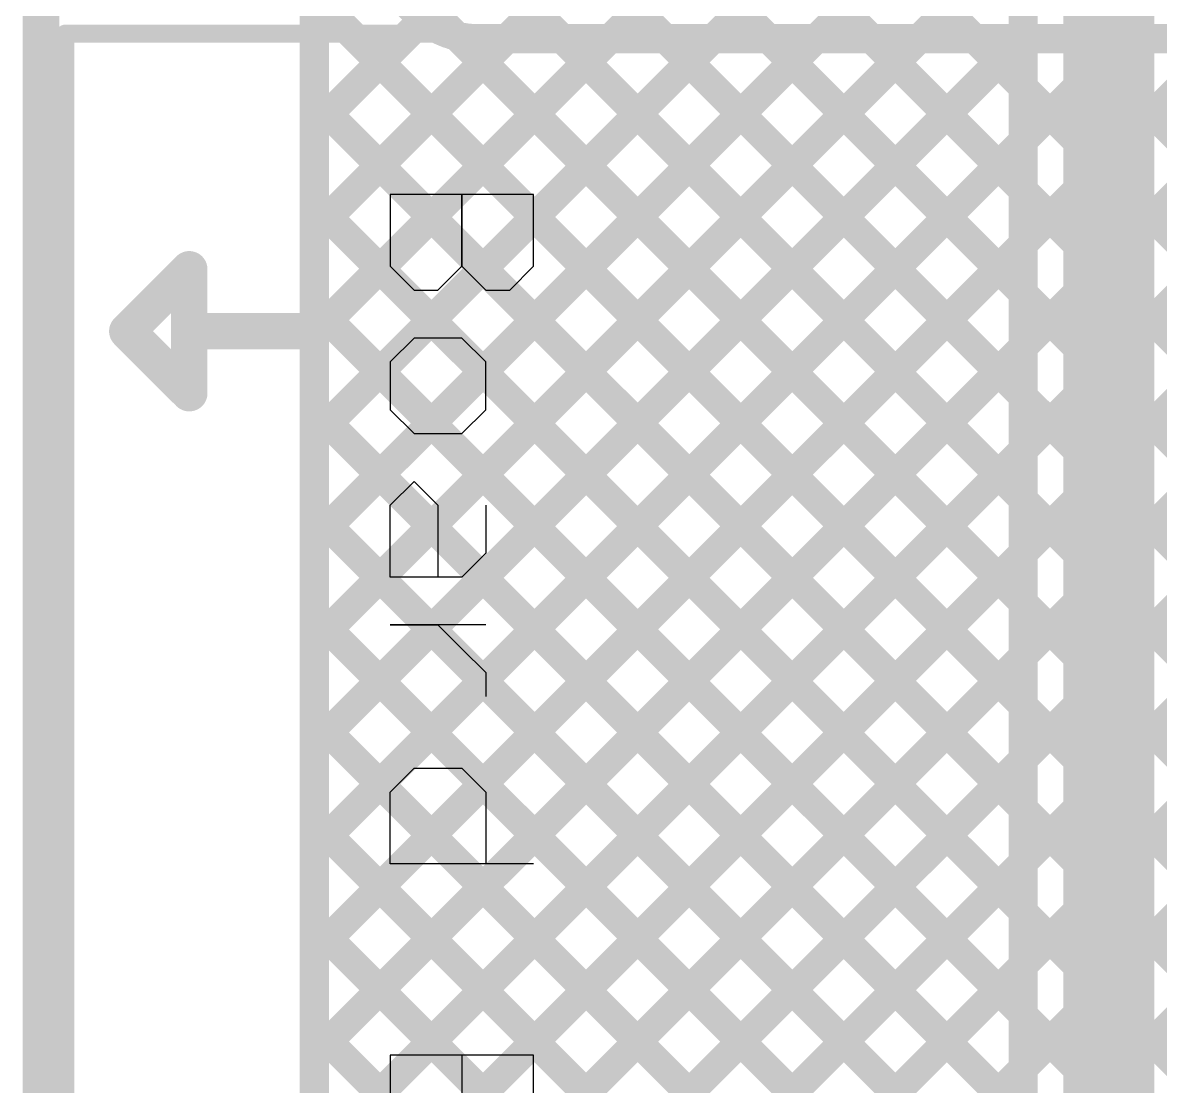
# Model space of a CAD drawing. Header units: millimetres. Extents: x 2.49 to 5.65, y 1.36 to 4.13.
# Drawn here: x 2.49 to 2.8021, y 2.7313 to 3.0232 of the extents above; entities that cross this region are included whole.
import ezdxf

# ---------------------------------------------------------------- set-up
doc = ezdxf.new("R2010")
doc.units = ezdxf.units.MM
doc.header["$MEASUREMENT"] = 0
for name, color, linetype in [('BottomLayer', 5, 'Continuous'), ('Mechanical2', 216, 'Continuous'), ('TopLayer', 1, 'Continuous'), ('TopOverlay', 2, 'Continuous')]:
    doc.layers.add(name, color=color, linetype=linetype)

# ---------------------------------------------------------------- blocks, each defined once
blk = doc.blocks.new('901_141A1011D10100_74')
at = {"layer": 'TopOverlay'}
for p, q in [((-0.153, -0.38152), (-0.153, -0.42088)), ((-0.13332, -0.38152), (-0.153, -0.38152)), ((-0.12676, -0.38808), (-0.13332, -0.38152)), ((0.03067, -0.38152), (0.03067, -0.42088)), ((0.10938, -0.38152), (0.08314, -0.38152)), ((0.08314, -0.38152), (0.08314, -0.42088)), ((-0.12676, -0.39464), (-0.12676, -0.38808)), ((-0.13332, -0.4012), (-0.12676, -0.39464)), ((-0.10708, -0.39464), (-0.11364, -0.4012)), ((-0.09396, -0.39464), (-0.10708, -0.39464)), ((-0.0874, -0.4012), (-0.09396, -0.39464)), ((-0.06773, -0.39464), (-0.05461, -0.39464)), ((-0.05461, -0.39464), (-0.04805, -0.4012)), ((-0.03493, -0.39464), (-0.03493, -0.42088)), ((-0.02837, -0.4012), (-0.02181, -0.39464)), ((-0.02181, -0.39464), (-0.01525, -0.39464)), ((0.00443, -0.4012), (0.01099, -0.39464)), ((0.01099, -0.39464), (0.03067, -0.39464)), ((-0.13332, -0.4012), (-0.153, -0.4012)), ((-0.153, -0.4012), (-0.13332, -0.4012)), ((-0.12676, -0.40776), (-0.13332, -0.4012)), ((-0.11364, -0.4012), (-0.11364, -0.41432)), ((-0.0874, -0.41432), (-0.0874, -0.4012)), ((-0.04805, -0.4012), (-0.04805, -0.42088)), ((-0.03493, -0.40776), (-0.02837, -0.4012)), ((0.00443, -0.41432), (0.00443, -0.4012)), ((0.08314, -0.4012), (0.09626, -0.4012)), ((-0.12676, -0.41432), (-0.12676, -0.40776)), ((-0.07429, -0.41432), (-0.06773, -0.40776)), ((-0.06773, -0.40776), (-0.04805, -0.40776)), ((-0.03493, -0.42088), (-0.03493, -0.40776)), ((-0.13332, -0.42088), (-0.12676, -0.41432)), ((-0.11364, -0.41432), (-0.10708, -0.42088)), ((-0.09396, -0.42088), (-0.0874, -0.41432)), ((-0.06773, -0.42088), (-0.07429, -0.41432)), ((0.01099, -0.42088), (0.00443, -0.41432)), ((-0.153, -0.42088), (-0.13332, -0.42088)), ((-0.10708, -0.42088), (-0.09396, -0.42088)), ((-0.04805, -0.42088), (-0.06773, -0.42088)), ((0.03067, -0.42088), (0.01099, -0.42088)), ((0.08314, -0.42088), (0.10938, -0.42088))]:
    blk.add_line(p, q, dxfattribs=at)
for points, const_width in [([(-0.19715, -0.51), (-0.19715, -0.18161)], 0.005), ([(-0.1155, -0.476), (-0.1155, -0.446)], 0.01), ([(-0.1155, -0.476), (-0.1325, -0.476)], 0.01), ([(-0.1155, -0.493), (-0.1325, -0.476)], 0.01), ([(-0.0985, -0.476), (-0.1155, -0.476)], 0.01), ([(-0.1155, -0.493), (-0.0995, -0.477)], 0.01), ([(0.28614, -0.51), (-0.19715, -0.51)], 0.005)]:
    blk.add_lwpolyline(points, dxfattribs=dict(at, const_width=const_width))
for points, const_width in [([(-0.118, -0.446, 1), (-0.113, -0.446, 1)], 0.005), ([(-0.135, -0.476, 1), (-0.13, -0.476, 1)], 0.005), ([(-0.135, -0.476, 1), (-0.13, -0.476, 1)], 0.005), ([(-0.118, -0.476, 1), (-0.113, -0.476, 1)], 0.005), ([(-0.118, -0.476, 1), (-0.113, -0.476, 1)], 0.005), ([(-0.118, -0.476, 1), (-0.113, -0.476, 1)], 0.005), ([(-0.101, -0.476, 1), (-0.096, -0.476, 1)], 0.005), ([(-0.102, -0.477, 1), (-0.097, -0.477, 1)], 0.005), ([(-0.118, -0.493, 1), (-0.113, -0.493, 1)], 0.005), ([(-0.118, -0.493, 1), (-0.113, -0.493, 1)], 0.005), ([(-0.1984, -0.51, 1), (-0.1959, -0.51, 1)], 0.0025), ([(-0.1984, -0.51, 1), (-0.1959, -0.51, 1)], 0.0025)]:
    blk.add_lwpolyline(points, format="xyb", close=True, dxfattribs=dict(at, const_width=const_width))

msp = doc.modelspace()

# ---------------------------------------------------------------- linework, layer by layer
at = {"layer": 'BottomLayer'}
for points, const_width in [([(2.56996, 3.87959), (2.57004, 1.61453)], 0.008), ([(2.788, 3.503), (2.788, 2.088)], 0.025), ([(2.7645, 3.503), (2.7645, 2.088)], 0.008), ([(2.56999, 3.02254), (2.7645, 3.21705)], 0.008), ([(2.56999, 3.20001), (2.7645, 3.00549)], 0.008), ([(2.56999, 2.99426), (2.7645, 3.18877)], 0.008), ([(2.56999, 3.17172), (2.7645, 2.97721)], 0.008), ([(2.56999, 2.96598), (2.7645, 3.16048)], 0.008), ([(2.56999, 3.14344), (2.7645, 2.94892)], 0.008), ([(2.57, 2.93769), (2.7645, 3.1322)], 0.008), ([(2.56999, 3.11515), (2.7645, 2.92064)], 0.008), ([(2.57, 2.90941), (2.7645, 3.10391)], 0.008), ([(2.56999, 3.08687), (2.7645, 2.89236)], 0.008), ([(2.57, 2.88113), (2.7645, 3.07563)], 0.008), ([(2.56999, 3.05858), (2.7645, 2.86407)], 0.008), ([(2.57, 2.85284), (2.7645, 3.04734)], 0.008), ([(2.56999, 3.0303), (2.7645, 2.83579)], 0.008), ([(2.57, 2.82456), (2.7645, 3.01906)], 0.008), ([(2.56999, 3.00201), (2.7645, 2.8075)], 0.008), ([(2.57, 2.79628), (2.7645, 2.99078)], 0.008), ([(2.56999, 2.97372), (2.7645, 2.77922)], 0.008), ([(2.57, 2.76799), (2.7645, 2.96249)], 0.008), ([(2.56999, 2.94544), (2.7645, 2.75093)], 0.008), ([(2.57, 2.73971), (2.7645, 2.93421)], 0.008), ([(2.57, 2.91715), (2.7645, 2.72265)], 0.008), ([(2.57, 2.71143), (2.7645, 2.90592)], 0.008), ([(2.57, 2.88887), (2.7645, 2.69437)], 0.008), ([(2.57, 2.68314), (2.7645, 2.87764)], 0.008), ([(2.57, 2.86058), (2.7645, 2.66608)], 0.008), ([(2.57, 2.65486), (2.7645, 2.84935)], 0.008), ([(2.57, 2.8323), (2.7645, 2.6378)], 0.008), ([(2.57001, 2.62658), (2.7645, 2.82107)], 0.008), ([(2.57, 2.80401), (2.7645, 2.60951)], 0.008), ([(2.57001, 2.59829), (2.7645, 2.79279)], 0.008), ([(2.57, 2.77573), (2.7645, 2.58123)], 0.008), ([(2.57001, 2.57001), (2.7645, 2.7645)], 0.008), ([(2.57, 2.74744), (2.7645, 2.55294)], 0.008), ([(2.57001, 2.54173), (2.7645, 2.73622)], 0.008)]:
    msp.add_lwpolyline(points, dxfattribs=dict(at, const_width=const_width))
at = {"layer": 'BottomLayer', "const_width": 0.004}
for points in [[(2.56799, 3.02254, 1), (2.57199, 3.02254, 1)], [(2.7625, 3.01906, 1), (2.7665, 3.01906, 1)], [(2.7625, 3.00549, 1), (2.7665, 3.00549, 1)], [(2.56799, 3.00201, 1), (2.57199, 3.00201, 1)], [(2.56799, 2.99426, 1), (2.57199, 2.99426, 1)], [(2.7625, 2.99078, 1), (2.7665, 2.99078, 1)], [(2.7625, 2.97721, 1), (2.7665, 2.97721, 1)], [(2.56799, 2.97372, 1), (2.57199, 2.97372, 1)], [(2.56799, 2.96598, 1), (2.57199, 2.96598, 1)], [(2.7625, 2.96249, 1), (2.7665, 2.96249, 1)], [(2.7625, 2.94892, 1), (2.7665, 2.94892, 1)], [(2.56799, 2.94544, 1), (2.57199, 2.94544, 1)], [(2.56799, 2.93769, 1), (2.57199, 2.93769, 1)], [(2.7625, 2.93421, 1), (2.7665, 2.93421, 1)], [(2.7625, 2.92064, 1), (2.7665, 2.92064, 1)], [(2.568, 2.91715, 1), (2.572, 2.91715, 1)], [(2.568, 2.90941, 1), (2.572, 2.90941, 1)], [(2.7625, 2.90592, 1), (2.7665, 2.90592, 1)], [(2.7625, 2.89236, 1), (2.7665, 2.89236, 1)], [(2.568, 2.88887, 1), (2.572, 2.88887, 1)], [(2.568, 2.88113, 1), (2.572, 2.88113, 1)], [(2.7625, 2.87764, 1), (2.7665, 2.87764, 1)], [(2.7625, 2.86407, 1), (2.7665, 2.86407, 1)], [(2.568, 2.86058, 1), (2.572, 2.86058, 1)], [(2.568, 2.85284, 1), (2.572, 2.85284, 1)], [(2.7625, 2.84935, 1), (2.7665, 2.84935, 1)], [(2.7625, 2.83579, 1), (2.7665, 2.83579, 1)], [(2.568, 2.8323, 1), (2.572, 2.8323, 1)], [(2.568, 2.82456, 1), (2.572, 2.82456, 1)], [(2.7625, 2.82107, 1), (2.7665, 2.82107, 1)], [(2.7625, 2.8075, 1), (2.7665, 2.8075, 1)], [(2.568, 2.80401, 1), (2.572, 2.80401, 1)], [(2.568, 2.79628, 1), (2.572, 2.79628, 1)], [(2.7625, 2.79279, 1), (2.7665, 2.79279, 1)], [(2.7625, 2.77922, 1), (2.7665, 2.77922, 1)], [(2.568, 2.77573, 1), (2.572, 2.77573, 1)], [(2.568, 2.76799, 1), (2.572, 2.76799, 1)], [(2.7625, 2.7645, 1), (2.7665, 2.7645, 1)], [(2.7625, 2.75093, 1), (2.7665, 2.75093, 1)], [(2.568, 2.74744, 1), (2.572, 2.74744, 1)], [(2.568, 2.73971, 1), (2.572, 2.73971, 1)], [(2.7625, 2.73622, 1), (2.7665, 2.73622, 1)]]:
    msp.add_lwpolyline(points, format="xyb", close=True, dxfattribs=at)
at = {"layer": 'Mechanical2', "const_width": 0.01}
msp.add_lwpolyline([(2.495, 1.36909), (2.495, 4.125)], dxfattribs=at)
at = {"layer": 'TopLayer', "const_width": 0.008}
for points in [[(2.56999, 3.05377), (2.59804, 3.02572)], [(2.56999, 3.05377), (2.57004, 1.61453)], [(2.56999, 3.02254), (2.58561, 3.03816)], [(2.56999, 3.0303), (2.97395, 2.62634)], [(2.56999, 2.99426), (2.59984, 3.0241)], [(2.56999, 2.96598), (2.62284, 3.01882)], [(2.57, 2.82456), (2.76426, 3.01882)], [(2.57, 2.79628), (2.79255, 3.01882)], [(2.57, 2.76799), (2.82083, 3.01882)], [(2.57, 2.88113), (2.70769, 3.01882)], [(2.57, 2.85284), (2.73598, 3.01882)], [(2.57, 2.93769), (2.65113, 3.01882)], [(2.57, 2.90941), (2.67941, 3.01882)], [(2.60907, 3.0195), (2.97088, 2.6577)], [(2.61468, 3.01882), (2.82345, 3.01882)], [(2.63803, 3.01882), (2.8635, 2.79336)], [(2.66632, 3.01882), (2.87107, 2.81407)], [(2.6946, 3.01882), (2.88521, 2.82821)], [(2.72289, 3.01882), (2.89936, 2.84235)], [(2.75117, 3.01882), (2.9135, 2.8565)], [(2.77945, 3.01882), (2.92764, 2.87064)], [(2.56999, 3.00201), (3.00365, 2.56835)], [(2.57, 2.73971), (2.83102, 3.00073)], [(2.57001, 2.57001), (2.98819, 2.98819)], [(2.57, 2.71143), (2.84298, 2.9844)], [(2.56999, 2.97372), (2.94267, 2.60105)], [(2.57, 2.68314), (2.85831, 2.97145)], [(2.57, 2.65486), (2.87726, 2.96212)], [(2.57001, 2.59829), (2.93444, 2.96273)], [(2.57001, 2.54173), (2.98819, 2.95991)], [(2.57001, 2.62658), (2.90098, 2.95755)], [(2.56999, 2.94544), (2.90557, 2.60986)], [(2.57, 2.91715), (2.88081, 2.60634)], [(2.57001, 2.51344), (2.96997, 2.9134)], [(2.57, 2.88887), (2.86118, 2.59768)], [(2.57, 2.86058), (2.84528, 2.5853)], [(2.57, 2.8323), (2.83276, 2.56954)], [(2.57, 2.80401), (2.82393, 2.55009)], [(2.57, 2.77573), (2.82014, 2.52559)], [(2.57, 2.74744), (2.8268, 2.49064)]]:
    msp.add_lwpolyline(points, dxfattribs=at)
at = {"layer": 'TopLayer', "const_width": 0.004}
for points in [[(2.59604, 3.02572, 1), (2.60004, 3.02572, 1)], [(2.59604, 3.02572, 1), (2.60004, 3.02572, 1)], [(2.59606, 3.02571, 1), (2.60006, 3.02571, 1)], [(2.59784, 3.0241, 1), (2.60184, 3.0241, 1)], [(2.56799, 3.02254, 1), (2.57199, 3.02254, 1)], [(2.60707, 3.0195, 1), (2.61107, 3.0195, 1)], [(2.61268, 3.01882, 1), (2.61668, 3.01882, 1)], [(2.61268, 3.01882, 1), (2.61668, 3.01882, 1)], [(2.61268, 3.01882, 1), (2.61668, 3.01882, 1)], [(2.62084, 3.01882, 1), (2.62484, 3.01882, 1)], [(2.63603, 3.01882, 1), (2.64003, 3.01882, 1)], [(2.64913, 3.01882, 1), (2.65313, 3.01882, 1)], [(2.66432, 3.01882, 1), (2.66832, 3.01882, 1)], [(2.67741, 3.01882, 1), (2.68141, 3.01882, 1)], [(2.6926, 3.01882, 1), (2.6966, 3.01882, 1)], [(2.70569, 3.01882, 1), (2.70969, 3.01882, 1)], [(2.72089, 3.01882, 1), (2.72489, 3.01882, 1)], [(2.73398, 3.01882, 1), (2.73798, 3.01882, 1)], [(2.74917, 3.01882, 1), (2.75317, 3.01882, 1)], [(2.76226, 3.01882, 1), (2.76626, 3.01882, 1)], [(2.77745, 3.01882, 1), (2.78145, 3.01882, 1)], [(2.79055, 3.01882, 1), (2.79455, 3.01882, 1)], [(2.56799, 3.00201, 1), (2.57199, 3.00201, 1)], [(2.56799, 2.99426, 1), (2.57199, 2.99426, 1)], [(2.56799, 2.97372, 1), (2.57199, 2.97372, 1)], [(2.56799, 2.96598, 1), (2.57199, 2.96598, 1)], [(2.56799, 2.94544, 1), (2.57199, 2.94544, 1)], [(2.568, 2.93769, 1), (2.572, 2.93769, 1)], [(2.568, 2.91715, 1), (2.572, 2.91715, 1)], [(2.568, 2.90941, 1), (2.572, 2.90941, 1)], [(2.568, 2.88887, 1), (2.572, 2.88887, 1)], [(2.568, 2.88113, 1), (2.572, 2.88113, 1)], [(2.568, 2.86058, 1), (2.572, 2.86058, 1)], [(2.568, 2.85284, 1), (2.572, 2.85284, 1)], [(2.568, 2.8323, 1), (2.572, 2.8323, 1)], [(2.568, 2.82456, 1), (2.572, 2.82456, 1)], [(2.568, 2.80401, 1), (2.572, 2.80401, 1)], [(2.568, 2.79628, 1), (2.572, 2.79628, 1)], [(2.568, 2.77573, 1), (2.572, 2.77573, 1)], [(2.568, 2.76799, 1), (2.572, 2.76799, 1)], [(2.568, 2.74744, 1), (2.572, 2.74744, 1)], [(2.568, 2.73971, 1), (2.572, 2.73971, 1)]]:
    msp.add_lwpolyline(points, format="xyb", close=True, dxfattribs=at)
at = {"layer": 'TopLayer', "const_width": 0.008}
for points in [[(2.61468, 3.01882, -0.199188), (2.59804, 3.02572)], [(2.61468, 3.01882, -0.198912), (2.59806, 3.02571)]]:
    msp.add_lwpolyline(points, format="xyb", dxfattribs=at)

# ---------------------------------------------------------------- block references
at = {"rotation": 270}
msp.add_blockref('901_141A1011D10100_74', (3.01169, 2.82303), dxfattribs=at)

doc.saveas('drawing.dxf')
